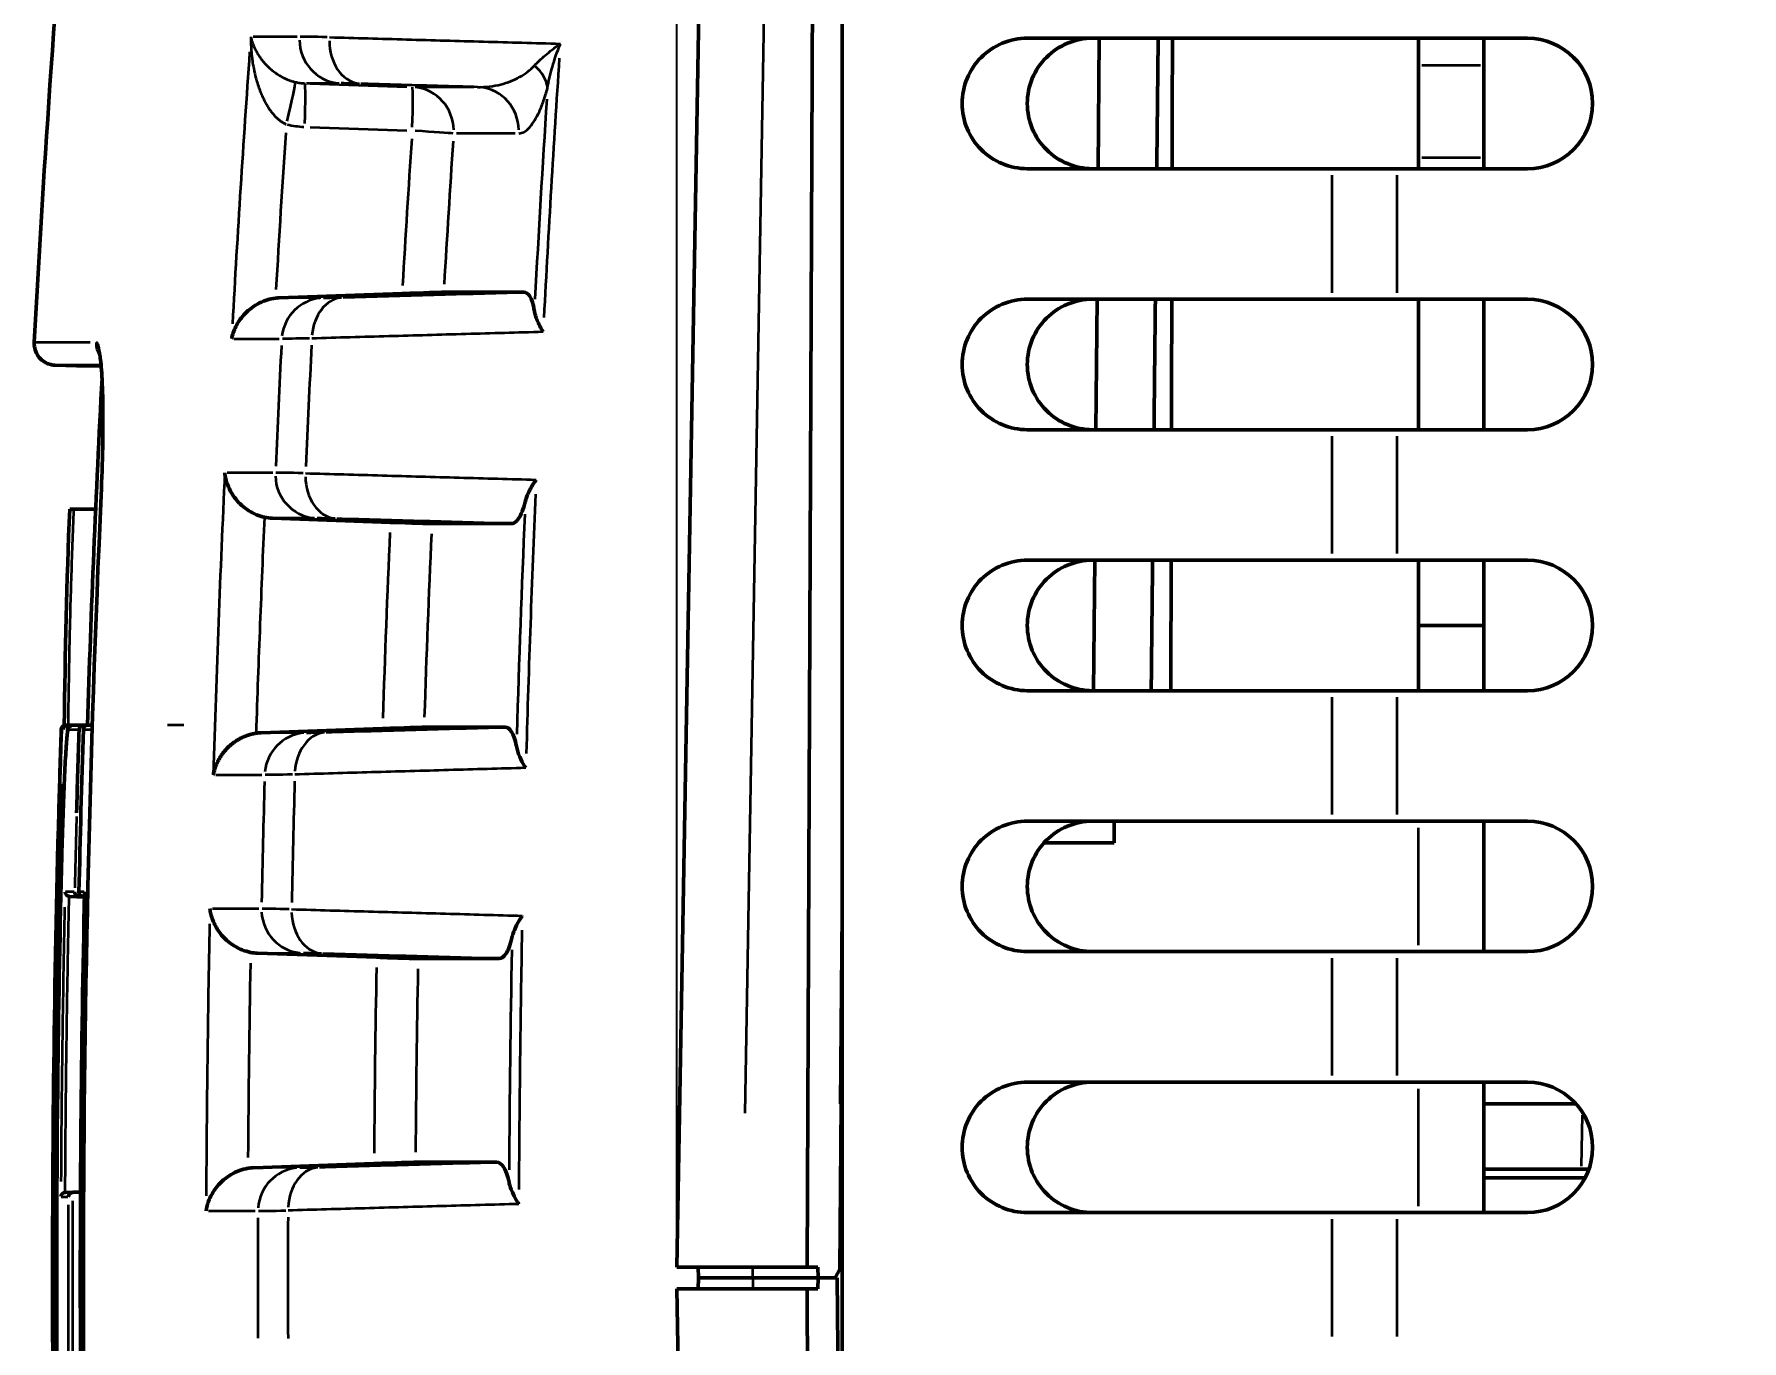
# Model space of a CAD drawing. Header units: millimetres. Extents: x 40 to 2195, y 40 to 1687.
# Drawn here: x 995.76 to 1035.03, y 336.55 to 366.59 of the extents above; entities that cross this region are included whole.
import ezdxf

# ---------------------------------------------------------------- set-up
doc = ezdxf.new("R2010")
doc.units = ezdxf.units.MM
doc.header["$LTSCALE"] = 8
for name, color, linetype, lineweight in [('Dimension (ISO)', 7, 'Continuous', 25), ('Visible (ISO)', 7, 'Continuous', 50), ('Visible Narrow (ISO)', 7, 'Continuous', 35)]:
    doc.layers.add(name, color=color, linetype=linetype, lineweight=lineweight)
doc.styles.add('Note Text (ANSI)', font='tahoma.ttf')
doc.dimstyles.new('Default (ISO)', dxfattribs={"dimscale": 8, "dimtxt": 1, "dimasz": 2.5, "dimexe": 3.175, "dimexo": 0, "dimgap": 0.762, "dimtad": 1, "dimrnd": 1e-08, "dimzin": 0, "dimdsep": 46, "dimtxsty": 'Note Text (ANSI)', "dimcen": 0.09, "dimdle": 10, "dimclrd": 1, "dimclre": 1, "dimclrt": 1, "dimazin": 0, "dimtfac": 3.5052, "dimtmove": 0, "dimatfit": 3, "dimfxl": 1, "dimtolj": 1, "dimtzin": 0, "dimlwd": -1, "dimlwe": -1, "dimarcsym": 0})

# ---------------------------------------------------------------- blocks, each defined once
blk = doc.blocks.new('*D14')
at = {"layer": 'Defpoints', "color": 0, "transparency": 16777216}
for p in [(1224.66, 453.895), (1010.54, 338.249), (1224.66, 338.249)]:
    blk.add_point(p, dxfattribs=at)
at = {"layer": 'Dimension (ISO)', "color": 1, "transparency": 16777216}
for p, q in [((1010.54, 338.249), (1010.54, 479.295)), ((1224.66, 338.249), (1224.66, 479.295)), ((1030.54, 453.895), (1204.66, 453.895))]:
    blk.add_line(p, q, dxfattribs=at)
for points in [[(1030.54, 457.228), (1030.54, 450.561), (1010.54, 453.895)], [(1204.66, 457.228), (1204.66, 450.561), (1224.66, 453.895)]]:
    blk.add_solid(points, dxfattribs=at)
at = {"layer": 'Dimension (ISO)', "color": 1, "transparency": 16777216, "insert": (1065.041, 470.457), "char_height": 8, "attachment_point": 1, "style": 'Note Text (ANSI)'}
blk.add_mtext('\\A1;214.12 mm [8.430 in]', dxfattribs=at)

msp = doc.modelspace()

# ---------------------------------------------------------------- linework, layer by layer
at = {"layer": 'Visible (ISO)'}
for p, q in [((1010.54, 338.249), (1011.776, 408.932)), ((1013.537, 338.249), (1013.815, 401.999)), ((1014.342, 273.999), (1014.342, 401.999)), ((1025.6, 366.499), (1018.6, 366.499)), ((1020.231, 363.499), (1020.257, 366.499)), ((1025.6, 366.499), (1027.1, 366.499)), ((1027.1, 366.499), (1030.1, 366.499)), ((1027.6, 365.878), (1027.6, 366.499)), ((1029.1, 366.499), (1029.1, 365.878)), ((1027.6, 363.756), (1027.6, 365.878)), ((1029.1, 365.878), (1029.1, 363.756)), ((1006.884, 364.593), (1006.884, 364.593)), ((1027.6, 363.499), (1027.6, 363.756)), ((1029.1, 363.499), (1029.1, 363.756)), ((1025.6, 363.499), (1018.6, 363.499)), ((1025.6, 363.499), (1027.1, 363.499)), ((1027.1, 363.499), (1030.1, 363.499)), ((1001.4, 360.531), (1004.223, 360.629)), ((1007.024, 360.659), (1005.179, 360.658)), ((1007.283, 360.574), (1007.283, 360.574)), ((1007.284, 360.588), (1007.284, 360.588)), ((1025.6, 360.499), (1018.6, 360.499)), ((1020.179, 357.499), (1020.205, 360.499)), ((1025.6, 360.499), (1027.1, 360.499)), ((1027.1, 360.499), (1030.1, 360.499)), ((1027.6, 357.499), (1027.6, 360.499)), ((1029.1, 357.499), (1029.1, 360.499)), ((996.247, 358.981), (996.739, 358.964)), ((997.312, 358.964), (997.312, 358.964)), ((1025.6, 357.499), (1018.6, 357.499)), ((1025.6, 357.499), (1027.1, 357.499)), ((1027.1, 357.499), (1030.1, 357.499)), ((1000.294, 356.057), (1000.294, 356.057)), ((996.581, 355.67), (997.179, 355.67)), ((996.677, 355.669), (997.178, 355.665)), ((1001.245, 355.463), (1003.954, 355.369)), ((1007.038, 355.415), (1007.038, 355.415)), ((1006.736, 355.339), (1004.905, 355.34)), ((1025.6, 354.499), (1018.6, 354.499)), ((1020.126, 351.499), (1020.152, 354.499)), ((1025.6, 354.499), (1027.1, 354.499)), ((1027.1, 354.499), (1030.1, 354.499)), ((1027.6, 354.499), (1027.6, 352.999)), ((1029.1, 352.999), (1029.1, 354.499)), ((1027.6, 351.499), (1027.6, 352.999)), ((1029.1, 352.999), (1027.6, 352.999)), ((1029.1, 351.499), (1029.1, 352.999)), ((1025.6, 351.499), (1018.6, 351.499)), ((1025.6, 351.499), (1027.1, 351.499)), ((1027.1, 351.499), (1030.1, 351.499)), ((996.485, 350.704), (996.989, 350.706)), ((996.492, 350.704), (996.996, 350.706)), ((996.53, 350.704), (997.034, 350.706)), ((996.654, 350.704), (997.1, 350.706)), ((996.899, 350.704), (997.1, 350.705)), ((996.99, 350.704), (997.1, 350.704)), ((996.996, 350.706), (997.034, 350.706)), ((1000.981, 350.532), (1003.773, 350.629)), ((1006.597, 350.659), (1004.728, 350.658)), ((1000.065, 350.007), (1000.065, 350.006)), ((1025.6, 348.499), (1018.6, 348.499)), ((1020.6, 348.499), (1020.6, 347.999)), ((1025.6, 348.499), (1027.1, 348.499)), ((1027.1, 348.499), (1030.1, 348.499)), ((1029.1, 345.499), (1029.1, 348.499)), ((1020.6, 347.999), (1018.982, 347.999)), ((996.57, 346.771), (996.921, 346.751)), ((996.793, 346.771), (996.921, 346.764)), ((996.884, 346.771), (996.921, 346.769)), ((1014.342, 346.397), (1014.306, 341.999)), ((999.964, 346.034), (999.964, 346.034)), ((1000.903, 345.464), (1003.639, 345.369)), ((1006.455, 345.339), (1004.593, 345.34)), ((1006.97, 345.427), (1006.97, 345.427)), ((1006.97, 345.412), (1006.97, 345.412)), ((1025.6, 345.499), (1018.6, 345.499)), ((1025.6, 345.499), (1027.1, 345.499)), ((1027.1, 345.499), (1030.1, 345.499)), ((1025.6, 342.499), (1018.6, 342.499)), ((1025.6, 342.499), (1027.1, 342.499)), ((1027.1, 342.499), (1030.1, 342.499)), ((1029.1, 339.499), (1029.1, 342.499)), ((1014.287, 338.199), (1014.321, 341.999)), ((1029.1, 341.999), (1031.218, 341.999)), ((1000.816, 340.533), (1003.578, 340.629)), ((1006.405, 340.658), (1004.531, 340.658)), ((1014.307, 340.499), (1014.342, 340.499)), ((1029.1, 340.499), (1031.514, 340.499)), ((1014.306, 340.297), (1014.342, 340.297)), ((1029.1, 340.297), (1031.426, 340.297)), ((996.478, 339.965), (996.83, 339.976)), ((996.65, 339.965), (996.83, 339.971)), ((999.887, 339.985), (999.887, 339.985)), ((1025.6, 339.499), (1018.6, 339.499)), ((1025.6, 339.499), (1027.1, 339.499)), ((1027.1, 339.499), (1030.1, 339.499)), ((1010.54, 338.249), (1012.042, 338.249)), ((1011.04, 337.999), (1011.036, 338.249)), ((1013.537, 338.249), (1012.04, 338.249)), ((1013.537, 338.249), (1013.786, 338.249)), ((1013.788, 337.999), (1013.786, 338.249)), ((1014.186, 337.999), (1014.287, 338.199)), ((1012.039, 337.749), (1010.54, 337.749)), ((1011.776, 267.065), (1010.54, 337.749)), ((1011.036, 337.749), (1011.04, 337.999)), ((1012.288, 337.999), (1011.04, 337.999)), ((1011.04, 337.999), (1012.288, 337.999)), ((1012.04, 337.749), (1013.537, 337.749)), ((1012.288, 337.999), (1013.788, 337.999)), ((1013.788, 337.999), (1012.288, 337.999)), ((1013.786, 337.749), (1013.537, 337.749)), ((1013.537, 337.749), (1013.815, 273.999)), ((1013.788, 337.999), (1013.786, 337.749)), ((1013.788, 337.999), (1014.186, 337.999)), ((1014.229, 337.999), (1013.788, 337.999)), ((1014.342, 325.083), (1014.229, 337.999))]:
    msp.add_line(p, q, dxfattribs=at)
for centre, radius, start, end in [((1395.186, 337.999), 400, 175.10414, 176.91759), ((1030.1, 364.999), 1.5, 270, 90), ((1030.1, 358.999), 1.5, 270, 90), ((1395.186, 337.999), 398.4, 177.0224, 178.17226), ((1395.186, 337.999), 398.4, 177.0162260699111, 177.0162291442886), ((1030.1, 352.999), 1.5, 270, 90), ((1395.186, 337.999), 399, 178.45909, 181.81086), ((1030.1, 346.999), 1.5, 270, 90), ((1030.1, 340.999), 1.5, 270, 90)]:
    msp.add_arc(centre, radius, start, end, dxfattribs=at)
for centre, major_axis, ratio, start_param, end_param in [((1195.529, -5431.359), (67.906, -11372.355), 0.014205, 4.177328, 4.177635), ((1001.436, 359.531), (-1.016, 0.012), 0.984857, 4.759924, 4.846292), ((1004.187, 360.623), (-1.004, -0.035), 0.005062, 3.287439, 4.67698), ((1195.529, -5431.359), (67.906, -11372.355), 0.014205, 4.177941, 4.178248), ((996.681, 355.669), (-0.1, 0.001), 0.00005, 6.28317, 7.814069), ((1001.281, 356.494), (-0.042, -1.031), 0.999389, 6.106251, 6.289489), ((1003.919, 355.375), (0.999, -0.035), 0.005081, 4.747325, 6.136785), ((1195.529, -5431.359), (67.906, -11372.355), 0.014205, 4.178554, 4.178861), ((996.486, 350.604), (-0.1, 0.0031), 0.999879, 4.747307, 6.283278), ((996.493, 350.604), (-0.1, 0.0026), 0.999748, 4.747142, 6.283257), ((996.529, 350.604), (-0.0728, -0.0697), 0.984375, 3.944094, 5.480497), ((996.895, 350.604), (-0.0735, -0.071), 0.958524, 3.926329, 5.473546), ((996.995, 350.604), (-0.0712, 0.0733), 0.954083, 5.539042, 7.075482), ((1394.878, 338.914), (-346.147, -198.411), 0.997051, 5.732052, 5.762578), ((1395.069, 339.145), (371.149, 146.715), 0.996028, 2.73496, 2.739686), ((1395.238, 337.999), (0, 399), 0.999102, 1.539192, 1.543989), ((1001.017, 349.501), (0.017, 1.032), 0.999392, 0.051598, 0.16339), ((1003.738, 350.623), (-1.002, -0.035), 0.005067, 3.28759, 4.677137), ((1395.198, 337.999), (0, -399), 0.99979, 4.688071, 4.700405), ((996.573, 346.871), (-0.0711, 0.0723), 0.971749, 0.786189, 2.322228), ((996.794, 346.871), (-0.0715, 0.0728), 0.95856, 0.802424, 2.32986), ((996.894, 346.871), (-0.0733, -0.0715), 0.953772, 5.464574, 7.00061), ((997.024, 346.871), (-0.0735, -0.0717), 0.948389, 5.461619, 5.514546), ((1000.939, 346.495), (-0.02, -1.032), 0.999391, 6.108423, 6.267482), ((1395.198, 337.999), (0, -399), 0.99979, 4.700405, 4.736707), ((1000.851, 339.502), (0.006, 1.032), 0.999391, 0.040936, 0.175302), ((1003.543, 340.622), (-1, -0.035), 0.005072, 3.287729, 4.677276), ((996.478, 339.865), (-0.0721, -0.0714), 0.971793, 3.947481, 5.473444), ((996.649, 339.865), (-0.0724, -0.0718), 0.96117, 3.941307, 5.477741), ((996.288, 338.457), (-0.1, 0), 0.999892, 6.059019, 6.283275)]:
    msp.add_ellipse(centre, major_axis=major_axis, ratio=ratio, start_param=start_param, end_param=end_param, dxfattribs=at)
for points, degree in [([(1018.6, 366.499), (1018.207, 366.498), (1017.425, 366.175), (1016.938, 364.999), (1017.425, 363.823), (1018.207, 363.5), (1018.6, 363.499)], 3), ([(1020.1, 366.499), (1019.707, 366.498), (1018.925, 366.175), (1018.438, 364.999), (1018.925, 363.823), (1019.707, 363.5), (1020.1, 363.499)], 3), ([(1021.611, 366.499), (1021.594, 364.999), (1021.578, 363.499)], 2), ([(1018.6, 360.499), (1018.207, 360.498), (1017.425, 360.175), (1016.938, 358.999), (1017.425, 357.823), (1018.207, 357.5), (1018.6, 357.499)], 3), ([(1020.1, 360.499), (1019.707, 360.498), (1018.925, 360.175), (1018.438, 358.999), (1018.925, 357.823), (1019.707, 357.5), (1020.1, 357.499)], 3), ([(1021.546, 360.499), (1021.53, 358.999), (1021.514, 357.499)], 2), ([(997.304, 320.002), (996.762, 331.988), (996.762, 344.01), (997.304, 355.996)], 3), ([(996.457, 350.7), (996.473, 352.357), (996.514, 354.014), (996.581, 355.67)], 3), ([(1018.6, 354.499), (1018.207, 354.498), (1017.425, 354.175), (1016.938, 352.999), (1017.425, 351.823), (1018.207, 351.5), (1018.6, 351.499)], 3), ([(1020.1, 354.499), (1019.707, 354.498), (1018.925, 354.175), (1018.438, 352.999), (1018.925, 351.823), (1019.707, 351.5), (1020.1, 351.499)], 3), ([(1021.482, 354.499), (1021.466, 352.999), (1021.45, 351.499)], 2), ([(996.794, 346.869), (996.822, 348.117), (996.855, 349.364), (996.895, 350.612)], 3), ([(1018.6, 348.499), (1018.207, 348.498), (1017.425, 348.175), (1016.938, 346.999), (1017.425, 345.823), (1018.207, 345.5), (1018.6, 345.499)], 3), ([(1020.1, 348.499), (1019.707, 348.498), (1018.925, 348.175), (1018.438, 346.999), (1018.925, 345.823), (1019.707, 345.5), (1020.1, 345.499)], 3), ([(997.025, 325.385), (996.798, 332.543), (996.764, 339.709), (996.924, 346.868)], 3), ([(1018.6, 342.499), (1018.207, 342.498), (1017.425, 342.175), (1016.938, 340.999), (1017.425, 339.823), (1018.207, 339.5), (1018.6, 339.499)], 3), ([(1020.1, 342.499), (1019.707, 342.498), (1018.925, 342.175), (1018.438, 340.999), (1018.925, 339.823), (1019.707, 339.5), (1020.1, 339.499)], 3)]:
    msp.add_open_spline(points, degree=degree, dxfattribs=at)
for points, knots in [([(1001.312, 360.524), (1001.25, 360.517), (1001.188, 360.504), (1001.064, 360.466), (1001.002, 360.441), (1000.821, 360.351), (1000.709, 360.268), (1000.533, 360.085), (1000.468, 359.995), (1000.369, 359.812), (1000.333, 359.717), (1000.308, 359.61), (1000.306, 359.598), (1000.303, 359.586)], [-0.1774144, -0.1774144, -0.1774144, -0.1774144, -0.1556764, -0.1556764, -0.1318375, -0.1318375, -0.0816586, -0.0816586, -0.0404852, -0.0404852, 0, 0, 0.0052171, 0.0052171, 0.0052171, 0.0052171]), ([(1007.026, 360.659), (1007.072, 360.659), (1007.118, 360.631), (1007.18, 360.534), (1007.201, 360.489), (1007.237, 360.381), (1007.253, 360.318), (1007.265, 360.24)], [-0.1581114, -0.1581114, -0.1581114, -0.1581114, -0.0788665, -0.0788665, -0.0370518, -0.0370518, -0.0000029, -0.0000029, -0.0000029, -0.0000029]), ([(1007.467, 359.746), (1007.446, 359.78), (1007.427, 359.814), (1007.391, 359.881), (1007.374, 359.915), (1007.349, 359.969), (1007.34, 359.99), (1007.317, 360.049), (1007.304, 360.086), (1007.282, 360.16), (1007.273, 360.197), (1007.266, 360.235), (1007.266, 360.238), (1007.265, 360.24)], [0.0000726, 0.0000726, 0.0000726, 0.0000726, 0.1818223, 0.1818223, 0.3746517, 0.3746517, 0.5, 0.5, 0.7286754, 0.7286754, 0.9825956, 0.9825956, 1, 1, 1, 1]), ([(996.247, 358.981), (996.245, 358.981), (996.243, 358.981), (996.237, 358.982), (996.234, 358.982), (996.227, 358.982), (996.223, 358.983), (996.212, 358.984), (996.205, 358.984), (996.181, 358.988), (996.164, 358.991), (996.108, 359.004), (996.07, 359.018), (995.987, 359.061), (995.944, 359.094), (995.87, 359.169), (995.838, 359.214), (995.792, 359.309), (995.776, 359.361), (995.765, 359.445), (995.764, 359.476), (995.765, 359.508)], [0, 0, 0, 0, 0.00107948, 0.00107948, 0.00211391, 0.00211391, 0.00333286, 0.00333286, 0.00552746, 0.00552746, 0.01066084, 0.01066084, 0.02274487, 0.02274487, 0.03860349, 0.03860349, 0.05453463, 0.05453463, 0.0704664, 0.0704664, 0.07984754, 0.07984754, 0.07984754, 0.07984754]), ([(997.305, 358.964), (997.114, 358.964), (996.971, 358.964), (996.876, 358.964), (996.785, 358.964), (996.739, 358.964), (996.739, 358.964)], [0.133709, 0.133709, 0.133709, 0.133709, 0.25, 0.25, 0.25, 0.3628018, 0.3628018, 0.3628018, 0.3628018]), ([(997.304, 355.996), (997.321, 356.367), (997.333, 356.743), (997.346, 357.438), (997.348, 357.767), (997.34, 358.343), (997.331, 358.598), (997.306, 358.992), (997.287, 359.145), (997.269, 359.236), (997.265, 359.25), (997.265, 359.25)], [0, 0, 0, 0, 0.111461, 0.111461, 0.2202478, 0.2202478, 0.3281232, 0.3281232, 0.4325335, 0.4325335, 0.4652015, 0.4652015, 0.4652015, 0.4652015]), ([(1000.147, 356.509), (1000.148, 356.497), (1000.15, 356.485), (1000.163, 356.379), (1000.189, 356.282), (1000.27, 356.091), (1000.326, 355.996), (1000.483, 355.799), (1000.586, 355.707), (1000.756, 355.6), (1000.815, 355.569), (1000.935, 355.52), (1000.995, 355.501), (1001.058, 355.487)], [-0.1590664, -0.1590664, -0.1590664, -0.1590664, -0.1547941, -0.1547941, -0.1194936, -0.1194936, -0.083304, -0.083304, -0.0398971, -0.0398971, -0.0190928, -0.0190928, -0.000001, -0.000001, -0.000001, -0.000001]), ([(1007.055, 355.841), (1007.063, 355.872), (1007.073, 355.905), (1007.096, 355.971), (1007.109, 356.004), (1007.131, 356.052), (1007.137, 356.066), (1007.159, 356.11), (1007.174, 356.14), (1007.208, 356.2), (1007.227, 356.231), (1007.264, 356.29), (1007.284, 356.319), (1007.305, 356.349)], [0, 0, 0, 0, 0.213745, 0.213745, 0.415896, 0.415896, 0.5, 0.5, 0.673687, 0.673687, 0.841922, 0.841922, 1, 1, 1, 1]), ([(1007.055, 355.841), (1007.034, 355.752), (1007.01, 355.678), (1006.959, 355.551), (1006.931, 355.498), (1006.848, 355.377), (1006.792, 355.339), (1006.739, 355.339)], [-0.1799383, -0.1799383, -0.1799383, -0.1799383, -0.1388552, -0.1388552, -0.0923222, -0.0923222, -0.000001, -0.000001, -0.000001, -0.000001]), ([(996.4, 347.701), (996.408, 348.015), (996.417, 348.333), (996.437, 348.923), (996.448, 349.203), (996.47, 349.698), (996.482, 349.918), (996.504, 350.272), (996.516, 350.41), (996.531, 350.541), (996.535, 350.572), (996.544, 350.61), (996.546, 350.621), (996.556, 350.644), (996.56, 350.654), (996.578, 350.675), (996.587, 350.683), (996.61, 350.697), (996.624, 350.702), (996.642, 350.704), (996.646, 350.704), (996.65, 350.704)], [0, 0, 0, 0, 0.0942205, 0.0942205, 0.1869889, 0.1869889, 0.2799735, 0.2799735, 0.3732258, 0.3732258, 0.4153294, 0.4153294, 0.4363239, 0.4363239, 0.4471541, 0.4471541, 0.4532975, 0.4532975, 0.4588782, 0.4588782, 0.4602822, 0.4602822, 0.4602822, 0.4602822]), ([(1000.866, 350.521), (1000.835, 350.517), (1000.804, 350.511), (1000.773, 350.503), (1000.743, 350.496), (1000.713, 350.488), (1000.682, 350.478), (1000.655, 350.469), (1000.628, 350.458), (1000.601, 350.447), (1000.576, 350.437), (1000.551, 350.425), (1000.526, 350.412), (1000.501, 350.4), (1000.476, 350.386), (1000.452, 350.372), (1000.428, 350.358), (1000.404, 350.342), (1000.381, 350.326), (1000.369, 350.318), (1000.358, 350.31), (1000.347, 350.302), (1000.324, 350.285), (1000.302, 350.267), (1000.281, 350.249), (1000.26, 350.23), (1000.239, 350.211), (1000.219, 350.192), (1000.199, 350.172), (1000.18, 350.152), (1000.161, 350.131), (1000.152, 350.12), (1000.143, 350.11), (1000.135, 350.1), (1000.117, 350.079), (1000.1, 350.057), (1000.084, 350.035), (1000.068, 350.012), (1000.053, 349.989), (1000.038, 349.966), (1000.023, 349.942), (1000.01, 349.918), (999.997, 349.893), (999.988, 349.876), (999.979, 349.859), (999.971, 349.842), (999.958, 349.813), (999.946, 349.784), (999.935, 349.755), (999.924, 349.726), (999.915, 349.696), (999.907, 349.667), (999.899, 349.637), (999.892, 349.607), (999.886, 349.577), (999.885, 349.572), (999.884, 349.567), (999.883, 349.561)], [0, 0, 0, 0, 0.0700018, 0.0700018, 0.0700018, 0.1384739, 0.1384739, 0.1384739, 0.2, 0.2, 0.2, 0.257332, 0.257332, 0.257332, 0.3143552, 0.3143552, 0.3143552, 0.3713226, 0.3713226, 0.3713226, 0.4, 0.4, 0.4, 0.457874, 0.457874, 0.457874, 0.5157266, 0.5157266, 0.5157266, 0.5727678, 0.5727678, 0.5727678, 0.6, 0.6, 0.6, 0.6541105, 0.6541105, 0.6541105, 0.7080764, 0.7080764, 0.7080764, 0.762269, 0.762269, 0.762269, 0.8, 0.8, 0.8, 0.8628653, 0.8628653, 0.8628653, 0.9261873, 0.9261873, 0.9261873, 0.9893498, 0.9893498, 0.9893498, 0.9999852, 0.9999852, 0.9999852, 0.9999852]), ([(1006.597, 350.659), (1006.645, 350.659), (1006.692, 350.628), (1006.759, 350.527), (1006.782, 350.48), (1006.822, 350.367), (1006.84, 350.301), (1006.854, 350.22)], [-0.1629658, -0.1629658, -0.1629658, -0.1629658, -0.0812786, -0.0812786, -0.0381639, -0.0381639, -0.000001, -0.000001, -0.000001, -0.000001]), ([(1007.068, 349.722), (1007.059, 349.736), (1007.05, 349.75), (1006.998, 349.837), (1006.96, 349.91), (1006.894, 350.063), (1006.868, 350.144), (1006.854, 350.22)], [-0.07307476, -0.07307476, -0.07307476, -0.07307476, -0.06711794, -0.06711794, -0.03591268, -0.03591268, -0.000001, -0.000001, -0.000001, -0.000001]), ([(999.805, 346.485), (999.806, 346.48), (999.807, 346.469), (999.809, 346.458), (999.821, 346.378), (999.843, 346.286), (999.925, 346.095), (999.976, 346.006), (1000.13, 345.808), (1000.239, 345.71), (1000.419, 345.598), (1000.482, 345.565), (1000.611, 345.515), (1000.675, 345.496), (1000.741, 345.483)], [-0.1651529, -0.1651529, -0.1651529, -0.1651529, -0.1626417, -0.1601271, -0.1601271, -0.1224319, -0.1224319, -0.0885851, -0.0885851, -0.0423147, -0.0423147, -0.0201841, -0.0201841, -0.000001, -0.000001, -0.000001, -0.000001]), ([(1006.75, 345.819), (1006.77, 345.911), (1006.807, 346.008), (1006.897, 346.186), (1006.939, 346.252), (1006.971, 346.3), (1006.977, 346.311), (1006.984, 346.321), (1006.987, 346.325)], [-0.04231735, -0.04231735, -0.04231735, -0.04231735, -0.01901701, -0.01901701, 0, 0, 0.00163863, 0.00327689, 0.00327689, 0.00327689, 0.00327689]), ([(1006.75, 345.819), (1006.73, 345.734), (1006.709, 345.663), (1006.662, 345.541), (1006.636, 345.491), (1006.559, 345.375), (1006.505, 345.339), (1006.454, 345.339)], [-0.1747554, -0.1747554, -0.1747554, -0.1747554, -0.1348801, -0.1348801, -0.0897732, -0.0897732, -0.000001, -0.000001, -0.000001, -0.000001]), ([(1003.639, 345.369), (1003.751, 345.365), (1003.862, 345.361), (1004.078, 345.354), (1004.181, 345.351), (1004.359, 345.346), (1004.433, 345.344), (1004.541, 345.341), (1004.576, 345.34), (1004.593, 345.34)], [-0.1393108, -0.1393108, -0.1393108, -0.1393108, -0.105572, -0.105572, -0.0696564, -0.0696564, -0.0337394, -0.0337394, -0.000001, -0.000001, -0.000001, -0.000001]), ([(1000.678, 340.519), (1000.612, 340.507), (1000.547, 340.49), (1000.418, 340.442), (1000.354, 340.412), (1000.171, 340.304), (1000.059, 340.208), (999.9, 340.012), (999.846, 339.925), (999.76, 339.735), (999.736, 339.644), (999.722, 339.564), (999.72, 339.553), (999.718, 339.542), (999.718, 339.537)], [-0.1347695, -0.1347695, -0.1347695, -0.1347695, -0.1178601, -0.1178601, -0.0992864, -0.0992864, -0.0603095, -0.0603095, -0.0318075, -0.0318075, 0, 0, 0.0021125, 0.0042222, 0.0042222, 0.0042222, 0.0042222]), ([(1006.407, 340.658), (1006.457, 340.658), (1006.508, 340.625), (1006.58, 340.514), (1006.604, 340.466), (1006.647, 340.349), (1006.666, 340.281), (1006.683, 340.199)], [-0.1678692, -0.1678692, -0.1678692, -0.1678692, -0.0815372, -0.0815372, -0.0382831, -0.0382831, 0, 0, 0, 0]), ([(1006.908, 339.697), (1006.905, 339.702), (1006.898, 339.713), (1006.891, 339.723), (1006.845, 339.796), (1006.807, 339.864), (1006.732, 340.024), (1006.7, 340.114), (1006.683, 340.199)], [-0.07352733, -0.07352733, -0.07352733, -0.07352733, -0.07147151, -0.06941546, -0.06941546, -0.03965386, -0.03965386, -0.00000223, -0.00000223, -0.00000223, -0.00000223])]:
    msp.add_open_spline(points, degree=3, knots=knots, dxfattribs=at)
at = {"layer": 'Visible Narrow (ISO)'}
for p, q in [((1013.214, 405.415), (1012.102, 341.784)), ((1001.808, 366.533), (1000.797, 366.533)), ((1027.675, 365.878), (1029.025, 365.878)), ((1002.775, 365.462), (1002.026, 365.462)), ((1002.109, 365.458), (1004.334, 365.381)), ((1005.877, 365.376), (1004.528, 365.376)), ((1002.109, 364.456), (1004.334, 364.379)), ((1006.825, 364.31), (1005.479, 364.31)), ((1027.675, 363.756), (1029.025, 363.756)), ((1025.6, 363.349), (1025.6, 360.649)), ((1027.1, 363.349), (1027.1, 360.649)), ((1002.355, 360.531), (1001.448, 360.531)), ((995.769, 359.508), (997.05, 359.508)), ((1000.358, 359.586), (1001.395, 359.586)), ((997.311, 358.981), (997.31, 358.981)), ((1001.434, 359.146), (1001.434, 359.146)), ((1025.6, 357.349), (1025.6, 354.649)), ((1027.1, 357.349), (1027.1, 354.649)), ((1001.249, 356.509), (1000.202, 356.509)), ((997.306, 355.996), (997.304, 355.996)), ((1002.209, 355.463), (1001.293, 355.463)), ((1025.6, 351.349), (1025.6, 348.649)), ((1027.1, 351.349), (1027.1, 348.649)), ((997.094, 350.704), (996.995, 350.704)), ((999.203, 350.704), (998.83, 350.704)), ((996.394, 350.607), (996.426, 350.607)), ((996.56, 350.607), (996.78, 350.607)), ((996.904, 350.607), (997.086, 350.607)), ((999.939, 349.561), (1001.002, 349.561)), ((1027.6, 345.649), (1027.6, 348.349)), ((996.681, 346.873), (996.482, 346.873)), ((996.78, 346.771), (996.579, 346.771)), ((996.917, 346.873), (996.8, 346.873)), ((996.934, 346.771), (996.9, 346.771)), ((1000.929, 346.485), (999.862, 346.485)), ((1025.6, 345.349), (1025.6, 342.649)), ((1027.1, 345.349), (1027.1, 342.649)), ((1027.6, 339.649), (1027.6, 342.349)), ((1031.346, 340.564), (1031.364, 341.74)), ((996.386, 339.866), (996.539, 339.866)), ((996.64, 339.965), (996.486, 339.965)), ((999.774, 339.537), (1000.847, 339.537)), ((1025.6, 339.349), (1025.6, 336.649)), ((1027.1, 339.349), (1027.1, 336.649)), ((996.188, 338.457), (996.19, 338.457)), ((1012.288, 338.011), (1012.286, 338.236)), ((1012.288, 337.986), (1012.286, 337.761))]:
    msp.add_line(p, q, dxfattribs=at)
for centre, radius, start, end in [((1395.402, 337.999), 398.503, 177.67041, 182.32959), ((1395.266, 337.999), 398.441, 178.87822, 181.65891)]:
    msp.add_arc(centre, radius, start, end, dxfattribs=at)
for centre, major_axis, ratio, start_param, end_param in [((1002.852, 366.462), (0, -1), 0.987583, 4.721417, 6.167595), ((1004.991, 366.383), (-3.162, 0.145), 0.01378, 5.618239, 6.101828), ((1003.312, 366.451), (-0.028, -1), 0.757411, 4.743117, 6.193895), ((1395.721, 338.001), (-28.532, -394.977), 1, 4.713268, 4.729089), ((1356.387, 338.011), (-0.034, 383.353), 0.911646, 1.497531, 1.513122), ((1006.585, 365.422), (0.967, -0.255), 0.725562, 0.29286, 0.957592), ((1001.526, 364.522), (0.241, 0.971), 0.034437, 4.794991, 6.171274), ((1001.951, 364.463), (0.035, 0.999), 0.03496, 4.789605, 6.199734), ((1004.876, 365.389), (-2.084, 0.073), 0.005445, 5.614081, 6.100873), ((1004.422, 364.377), (0.035, 0.999), 0.034959, 4.789612, 6.199728), ((1004.422, 364.377), (0, 1), 0.989269, 4.726091, 6.168064), ((1005.921, 364.377), (0, 1), 0.985957, 4.72642, 6.167993), ((1355.999, 338.007), (0.084, 383.361), 0.91121, 1.50027, 1.512299), ((1002.057, 366.52), (-0.029, -2.06), 0.999382, 6.064309, 6.252172), ((1395.611, 338.01), (-26.51, -394.05), 1, 4.712896, 4.722019), ((1395.748, 337.999), (22.631, 391.525), 1, 1.561705, 1.570318), ((1004.422, 364.377), (0.998, -0.067), 0.000022, 0.215783, 1.466337), ((1395.78, 337.999), (22.66, 390.6), 1, 1.561911, 1.570329), ((1002.442, 359.532), (0, 1), 0.98754, 0.109426, 1.442633), ((1002.904, 359.542), (-0.028, 1), 0.755887, 0.082912, 1.420953), ((1004.48, 360.605), (2.098, 0.073), 0.005432, 3.323413, 3.809514), ((997.686, 359.481), (0, 0.5), 0.996881, 1.549901, 2.143306), ((1349.966, 337.996), (-0.021, 384.845), 0.907011, 1.515017, 1.522223), ((1004.601, 359.604), (3.182, 0.02), 0.004046, 2.477366, 2.960182), ((1304.423, 337.995), (8.658, 399.986), 0.757063, 1.533544, 1.540523), ((997.686, 359.481), (0, 0.5), 0.996879, 2.225121, 2.225157), ((1002.297, 356.463), (0, -1), 0.987525, 4.745261, 6.168844), ((1004.435, 356.385), (-3.163, 0.12), 0.01024, 5.617583, 6.10152), ((1002.758, 356.452), (-0.028, -1), 0.757106, 4.766949, 6.195137), ((1356.35, 338.001), (0, 383.434), 0.911355, 1.523791, 1.539359), ((1004.322, 355.39), (-2.085, 0.073), 0.005458, 5.61358, 6.100518), ((1356.248, 338.002), (-0.02, 383.351), 0.911883, 1.524933, 1.53814), ((1395.744, 337.999), (12.63, 391.972), 1, 1.559305, 1.570192), ((1395.776, 337.999), (12.659, 391.048), 1, 1.559419, 1.570198), ((1025.095, 343.286), (-1.515, -106.843), 0.269287, 4.646725, 4.646727), ((996.65, 350.604), (0.0032, 0.0999), 0.99964, 0.112019, 1.494019), ((1394.923, 338.008), (8.769, 398.142), 0.999971, 1.560941, 1.561118), ((1394.117, 338.035), (-12.711, -398.557), 0.996643, 4.713098, 4.721528), ((1004.227, 350.532), (-5.974, 0), 0.000024, 5.101242, 5.277128), ((1002.051, 349.533), (0, 1), 0.987499, 0.110661, 1.466484), ((1002.513, 349.543), (-0.028, 1), 0.756193, 0.084205, 1.444793), ((1004.113, 350.607), (2.122, 0.074), 0.005423, 3.322862, 3.80586), ((1004.23, 349.606), (3.203, 0.046), 0.000488, 2.479445, 2.96062), ((1395.88, 337.51), (-399.669, 0.002), 0.993068, 6.253361, 6.310552), ((1349.806, 337.999), (0.001, 384.772), 0.906769, 1.541144, 1.548343), ((1304.308, 337.998), (4.329, 399.997), 0.756772, 1.550436, 1.557408), ((1395.238, 337.999), (0, 399), 0.999102, 1.544217, 1.548325), ((1395.069, 339.145), (-371.149, -146.715), 0.996028, 5.88257, 5.905815), ((1394.923, 338.008), (8.764, 398.142), 0.999971, 1.570598, 1.570786), ((1395.21, 337.999), (0, 399), 0.999589, 1.549431, 1.565237), ((1001.979, 346.463), (0, -1), 0.987492, 4.769082, 6.170078), ((1004.147, 346.386), (-3.193, 0.096), 0.006638, 5.620304, 6.102075), ((1002.44, 346.453), (-0.028, -1), 0.756802, 4.790765, 6.196401), ((1395.773, 337.999), (-8.486, -395.968), 1, 4.713266, 4.729055), ((1356.437, 337.998), (0.002, 383.572), 0.911257, 1.549955, 1.565506), ((1395.175, 338.007), (-7.476, -394.434), 1, 4.713018, 4.724344), ((1003.97, 345.464), (-5.734, 0), 0.000026, 1.016909, 1.199688), ((1004.033, 345.389), (-2.114, 0.074), 0.005436, 5.618007, 6.101478), ((1356.939, 337.994), (-0.03, 383.782), 0.912659, 1.551067, 1.564248), ((1395.742, 337.999), (2.63, 392.164), 1, 1.559312, 1.570192), ((1395.774, 337.999), (2.659, 391.242), 1, 1.559426, 1.570198), ((1003.884, 340.533), (-5.735, 0), 0.000026, 5.082914, 5.266733), ((1001.897, 339.533), (0, 1), 0.987483, 0.11191, 1.490308), ((1002.359, 339.544), (-0.028, 1), 0.756498, 0.085469, 1.468599), ((1003.955, 340.608), (2.118, 0.074), 0.005432, 3.323152, 3.806344), ((1395.231, 337.999), (0, 399), 0.999215, 1.566585, 1.575007), ((1395.175, 337.999), (-1.967, 398.531), 0.999988, 1.561422, 1.570303), ((1395.9, 337.999), (0, 400), 0.987483, 1.567335, 1.574258), ((1004.07, 339.609), (3.198, 0.071), 0.003075, 3.322795, 3.803949), ((1304.269, 337.999), (0, 400), 0.756675, 1.567311, 1.574282)]:
    msp.add_ellipse(centre, major_axis=major_axis, ratio=ratio, start_param=start_param, end_param=end_param, dxfattribs=at)
for points, knots in [([(1000.744, 366.533), (1000.744, 366.451), (1000.746, 366.371), (1000.752, 366.278), (1000.753, 366.262), (1000.755, 366.239), (1000.755, 366.231), (1000.76, 366.162), (1000.767, 366.101), (1000.777, 366.022), (1000.779, 366.002), (1000.784, 365.969), (1000.786, 365.956), (1000.798, 365.878), (1000.809, 365.816), (1000.823, 365.751), (1000.824, 365.746), (1000.828, 365.724), (1000.832, 365.706), (1000.85, 365.631), (1000.864, 365.576), (1000.885, 365.501), (1000.892, 365.48), (1000.912, 365.413), (1000.927, 365.369), (1000.952, 365.301), (1000.961, 365.278), (1000.985, 365.218), (1001, 365.183), (1001.028, 365.123), (1001.04, 365.098), (1001.066, 365.045), (1001.081, 365.018), (1001.111, 364.966), (1001.126, 364.94), (1001.155, 364.895), (1001.168, 364.875), (1001.2, 364.829), (1001.219, 364.804), (1001.25, 364.766), (1001.262, 364.753), (1001.292, 364.718), (1001.311, 364.698), (1001.334, 364.677), (1001.337, 364.673), (1001.35, 364.661), (1001.359, 364.652), (1001.389, 364.627), (1001.409, 364.611), (1001.434, 364.592), (1001.44, 364.589), (1001.452, 364.58), (1001.459, 364.575), (1001.486, 364.558), (1001.507, 364.546), (1001.534, 364.532), (1001.541, 364.529), (1001.552, 364.524), (1001.557, 364.522), (1001.561, 364.52)], [0.0000147, 0.0000147, 0.0000147, 0.0000147, 0.0686565, 0.0686565, 0.0833333, 0.0833333, 0.0898491, 0.0898491, 0.1471178, 0.1471178, 0.1666667, 0.1666667, 0.1797098, 0.1797098, 0.2450056, 0.2450056, 0.25, 0.25, 0.2695581, 0.2695581, 0.3333333, 0.3333333, 0.35942, 0.35942, 0.4166667, 0.4166667, 0.4492474, 0.4492474, 0.5, 0.5, 0.5391141, 0.5391141, 0.5833333, 0.5833333, 0.6289652, 0.6289652, 0.6666667, 0.6666667, 0.7187702, 0.7187702, 0.75, 0.75, 0.7998007, 0.7998007, 0.8086959, 0.8086959, 0.8333333, 0.8333333, 0.8852445, 0.8852445, 0.8984975, 0.8984975, 0.9166667, 0.9166667, 0.9700318, 0.9700318, 0.9884571, 0.9884571, 1, 1, 1, 1]), ([(1000.744, 366.533), (1000.75, 366.505), (1000.757, 366.477), (1000.77, 366.429), (1000.777, 366.408), (1000.794, 366.361), (1000.804, 366.335), (1000.823, 366.291), (1000.831, 366.272), (1000.854, 366.225), (1000.869, 366.197), (1000.892, 366.157), (1000.9, 366.144), (1000.926, 366.103), (1000.944, 366.075), (1000.971, 366.038), (1000.978, 366.029), (1001.006, 365.992), (1001.028, 365.965), (1001.057, 365.932), (1001.063, 365.925), (1001.096, 365.889), (1001.124, 365.861), (1001.155, 365.832), (1001.157, 365.829), (1001.191, 365.798), (1001.223, 365.771), (1001.289, 365.72), (1001.322, 365.696), (1001.39, 365.651), (1001.424, 365.631), (1001.485, 365.598), (1001.511, 365.585), (1001.546, 365.569), (1001.555, 365.565), (1001.591, 365.549), (1001.619, 365.538), (1001.653, 365.526), (1001.661, 365.523), (1001.693, 365.513), (1001.717, 365.505), (1001.75, 365.496), (1001.759, 365.494), (1001.768, 365.492)], [0.0000245, 0.0000245, 0.0000245, 0.0000245, 0.0466229, 0.0466229, 0.0833333, 0.0833333, 0.1314886, 0.1314886, 0.1666667, 0.1666667, 0.222838, 0.222838, 0.25, 0.25, 0.3114966, 0.3114966, 0.3333333, 0.3333333, 0.3986923, 0.3986923, 0.4166667, 0.4166667, 0.4926007, 0.4926007, 0.5, 0.5, 0.5833333, 0.5833333, 0.6666667, 0.6666667, 0.75, 0.75, 0.8116433, 0.8116433, 0.8333333, 0.8333333, 0.8984893, 0.8984893, 0.9166667, 0.9166667, 0.976949, 0.976949, 0.9999998, 0.9999998, 0.9999998, 0.9999998]), ([(1002.558, 366.522), (1003.148, 366.506), (1003.739, 366.489), (1004.919, 366.455), (1005.508, 366.439), (1006.686, 366.406), (1007.275, 366.389), (1007.863, 366.373)], [0, 0, 0, 0, 0.333333, 0.333333, 0.666667, 0.666667, 1, 1, 1, 1]), ([(1005.956, 365.376), (1006.053, 365.374), (1006.241, 365.384), (1006.496, 365.433), (1006.727, 365.508), (1006.933, 365.605), (1007.116, 365.726), (1007.22, 365.82), (1007.267, 365.871)], [0.0000004, 0.0000004, 0.0000004, 0.0000004, 0.1666667, 0.3333333, 0.5, 0.6666667, 0.8333333, 0.9999875, 0.9999875, 0.9999875, 0.9999875]), ([(1005.956, 365.376), (1005.511, 365.389), (1005.065, 365.401), (1004.172, 365.426), (1003.725, 365.439), (1003.278, 365.452)], [0, 0, 0, 0, 0.5, 0.5, 1, 1, 1, 1]), ([(1006.905, 364.31), (1006.95, 364.31), (1007.037, 364.339), (1007.161, 364.446), (1007.276, 364.605), (1007.383, 364.809), (1007.481, 365.056), (1007.54, 365.249), (1007.567, 365.353)], [0, 0, 0, 0, 0.1666667, 0.3333333, 0.5, 0.6666667, 0.8333333, 0.9999459, 0.9999459, 0.9999459, 0.9999459]), ([(1002.869, 360.542), (1003.565, 360.561), (1004.259, 360.581), (1004.952, 360.601), (1005.645, 360.62), (1006.336, 360.64), (1007.026, 360.659)], [0, 0, 0, 0, 0.5, 0.5, 0.5, 1, 1, 1, 1]), ([(1007.467, 359.746), (1006.874, 359.73), (1006.282, 359.713), (1005.099, 359.68), (1004.508, 359.663), (1003.327, 359.63), (1002.737, 359.613), (1002.148, 359.596)], [0, 0, 0, 0, 0.333333, 0.333333, 0.666667, 0.666667, 1, 1, 1, 1]), ([(997.304, 358.981), (996.854, 358.981), (996.375, 358.981), (996.247, 358.981), (996.247, 358.981)], [0.0500979, 0.0500979, 0.0500979, 0.0500979, 0.25, 0.3628309, 0.3628309, 0.3628309, 0.3628309]), ([(1000.147, 356.509), (1000.094, 355.378), (1000.046, 354.234), (999.958, 351.918), (999.918, 350.747), (999.883, 349.561)], [0.0000085, 0.0000085, 0.0000085, 0.0000085, 0.5, 0.5, 0.999994, 0.999994, 0.999994, 0.999994]), ([(1002.002, 356.498), (1002.59, 356.482), (1003.178, 356.465), (1003.767, 356.448), (1004.356, 356.432), (1004.946, 356.415), (1005.536, 356.398), (1006.126, 356.382), (1006.715, 356.365), (1007.305, 356.349)], [0, 0, 0, 0, 0.333333, 0.333333, 0.333333, 0.666667, 0.666667, 0.666667, 1, 1, 1, 1]), ([(996.551, 350.704), (996.551, 350.708), (996.551, 350.712), (996.551, 350.716), (996.552, 350.796), (996.553, 350.876), (996.554, 350.955), (996.554, 351.02), (996.555, 351.084), (996.556, 351.149), (996.561, 351.553), (996.568, 351.956), (996.576, 352.361), (996.578, 352.435), (996.579, 352.51), (996.581, 352.585), (996.586, 352.819), (996.591, 353.054), (996.598, 353.29), (996.604, 353.548), (996.612, 353.807), (996.62, 354.066), (996.636, 354.597), (996.655, 355.132), (996.677, 355.669)], [0.4730708, 0.4730708, 0.4730708, 0.4730708, 0.4743193, 0.4743193, 0.4743193, 0.5, 0.5, 0.5, 0.5208071, 0.5208071, 0.5208071, 0.6508559, 0.6508559, 0.6508559, 0.6747772, 0.6747772, 0.6747772, 0.75, 0.75, 0.75, 0.8321368, 0.8321368, 0.8321368, 1, 1, 1, 1]), ([(1001.058, 355.487), (1001.021, 354.673), (1000.988, 353.853), (1000.956, 353.025), (1000.923, 352.198), (1000.893, 351.363), (1000.866, 350.521)], [0.0000053, 0.0000053, 0.0000053, 0.0000053, 0.5, 0.5, 0.5, 1, 1, 1, 1]), ([(1006.739, 355.339), (1006.073, 355.358), (1005.405, 355.377), (1004.735, 355.396), (1004.066, 355.415), (1003.395, 355.434), (1002.723, 355.453)], [0, 0, 0, 0, 0.5, 0.5, 0.5, 1, 1, 1, 1]), ([(996.899, 350.704), (996.876, 350.704), (996.853, 350.704), (996.831, 350.704), (996.827, 350.704), (996.824, 350.704), (996.82, 350.704), (996.816, 350.704), (996.811, 350.704), (996.807, 350.704), (996.792, 350.704), (996.776, 350.704), (996.762, 350.704), (996.749, 350.704), (996.737, 350.704), (996.725, 350.704), (996.724, 350.704), (996.724, 350.704), (996.723, 350.704), (996.704, 350.704), (996.685, 350.704), (996.667, 350.704), (996.661, 350.704), (996.656, 350.704), (996.65, 350.704)], [0, 0, 0, 0, 0.243001, 0.243001, 0.243001, 0.286188, 0.286188, 0.286188, 0.333333, 0.333333, 0.333333, 0.513828, 0.513828, 0.513828, 0.666667, 0.666667, 0.666667, 0.67343, 0.67343, 0.67343, 0.919387, 0.919387, 0.919387, 1, 1, 1, 1]), ([(996.55, 350.607), (996.549, 350.607), (996.547, 350.605), (996.543, 350.598), (996.542, 350.592), (996.538, 350.578), (996.537, 350.57), (996.533, 350.549), (996.531, 350.537), (996.529, 350.518), (996.528, 350.514), (996.525, 350.49), (996.523, 350.468), (996.518, 350.417), (996.515, 350.388), (996.51, 350.335), (996.508, 350.311), (996.505, 350.265), (996.503, 350.243), (996.498, 350.165), (996.494, 350.104), (996.486, 349.974), (996.482, 349.903), (996.477, 349.815), (996.476, 349.802), (996.475, 349.778), (996.474, 349.767), (996.47, 349.683), (996.466, 349.606), (996.459, 349.445), (996.455, 349.361), (996.45, 349.234), (996.448, 349.193), (996.446, 349.139), (996.445, 349.126), (996.442, 349.046), (996.439, 348.977), (996.434, 348.838), (996.432, 348.767), (996.427, 348.624), (996.424, 348.552), (996.422, 348.469), (996.421, 348.458), (996.42, 348.404), (996.418, 348.36), (996.415, 348.256), (996.413, 348.196), (996.41, 348.076), (996.408, 348.016), (996.405, 347.895), (996.403, 347.834), (996.401, 347.749), (996.401, 347.725), (996.4, 347.701)], [0, 0, 0, 0, 0.040178, 0.040178, 0.080849, 0.080849, 0.115497, 0.115497, 0.156185, 0.156185, 0.166667, 0.166667, 0.21691, 0.21691, 0.267346, 0.267346, 0.303115, 0.303115, 0.333333, 0.333333, 0.405084, 0.405084, 0.477262, 0.477262, 0.489716, 0.489716, 0.5, 0.5, 0.567738, 0.567738, 0.635222, 0.635222, 0.666667, 0.666667, 0.676267, 0.676267, 0.726259, 0.726259, 0.776243, 0.776243, 0.82595, 0.82595, 0.833333, 0.833333, 0.863337, 0.863337, 0.903844, 0.903844, 0.944306, 0.944306, 0.984213, 0.984213, 1, 1, 1, 1]), ([(1002.478, 350.543), (1003.168, 350.562), (1003.856, 350.582), (1004.542, 350.601), (1005.229, 350.62), (1005.914, 350.639), (1006.597, 350.659)], [0, 0, 0, 0, 0.5, 0.5, 0.5, 1, 1, 1, 1]), ([(1007.068, 349.722), (1006.476, 349.705), (1005.884, 349.689), (1004.703, 349.656), (1004.113, 349.639), (1002.934, 349.606), (1002.345, 349.589), (1001.757, 349.572)], [0, 0, 0, 0, 0.333333, 0.333333, 0.666667, 0.666667, 1, 1, 1, 1]), ([(996.478, 339.965), (996.48, 340.348), (996.483, 340.736), (996.488, 341.456), (996.491, 341.787), (996.499, 342.572), (996.505, 343.028), (996.512, 343.549), (996.513, 343.607), (996.517, 343.898), (996.52, 344.134), (996.535, 345.028), (996.547, 345.703), (996.564, 346.52), (996.567, 346.646), (996.57, 346.771)], [0, 0, 0, 0, 0.181533, 0.181533, 0.333333, 0.333333, 0.538519, 0.538519, 0.563826, 0.563826, 0.666667, 0.666667, 0.949142, 0.949142, 1, 1, 1, 1]), ([(1001.684, 346.474), (1002.274, 346.457), (1002.863, 346.441), (1003.453, 346.424), (1004.042, 346.407), (1004.632, 346.391), (1005.221, 346.374), (1005.81, 346.358), (1006.399, 346.341), (1006.987, 346.325)], [0, 0, 0, 0, 0.333333, 0.333333, 0.333333, 0.666667, 0.666667, 0.666667, 1, 1, 1, 1]), ([(1006.454, 345.339), (1005.782, 345.358), (1005.109, 345.377), (1004.434, 345.396), (1003.759, 345.415), (1003.083, 345.434), (1002.405, 345.453)], [0, 0, 0, 0, 0.5, 0.5, 0.5, 1, 1, 1, 1]), ([(1002.324, 340.543), (1003.007, 340.563), (1003.689, 340.582), (1004.37, 340.601), (1005.05, 340.62), (1005.729, 340.639), (1006.407, 340.658)], [0, 0, 0, 0, 0.5, 0.5, 0.5, 1, 1, 1, 1]), ([(1006.908, 339.697), (1006.317, 339.681), (1005.726, 339.664), (1004.545, 339.631), (1003.956, 339.615), (1002.778, 339.581), (1002.19, 339.565), (1001.602, 339.548)], [0, 0, 0, 0, 0.333333, 0.333333, 0.666667, 0.666667, 1, 1, 1, 1])]:
    msp.add_open_spline(points, degree=3, knots=knots, dxfattribs=at)
for points in [[(1007.267, 365.871), (1007.337, 365.947), (1007.506, 366.107), (1007.734, 366.282), (1007.863, 366.373)], [(1007.567, 365.353), (1007.593, 365.505), (1007.667, 365.83), (1007.789, 366.187), (1007.863, 366.373)], [(1001.768, 365.492), (1001.803, 365.483), (1001.876, 365.47), (1001.949, 365.464), (1001.986, 365.462)], [(997.306, 355.996), (997.319, 356.29), (997.338, 356.836), (997.349, 357.524), (997.348, 358.079), (997.338, 358.515), (997.322, 358.848), (997.302, 359.095), (997.279, 359.271), (997.256, 359.39), (997.234, 359.462), (997.211, 359.5), (997.196, 359.508), (997.189, 359.508)], [(996.522, 350.463), (996.525, 350.543), (996.527, 350.624), (996.53, 350.704)]]:
    msp.add_open_spline(points, degree=3, dxfattribs=at)

# ---------------------------------------------------------------- dimensions: what is measured, and where the dimension line sits
at = {"layer": 'Dimension (ISO)', "color": 1, "true_color": 0xff0000}
dim = msp.add_linear_dim(base=(1224.66, 453.895), p1=(1010.54, 338.249), p2=(1224.66, 338.249), angle=180, text='<> mm [8.430 in]', dimstyle='Default (ISO)', override={"dimgap": 0.762, "dimdec": 2, "dimpost": '', "dimtol": 0, "dimlim": 0, "dimtp": 0, "dimtm": 0, "dimtdec": 2, "dimtofl": 0, "dimatfit": 1}, dxfattribs=at)
dim.commit()
dim.dimension.update_dxf_attribs({"geometry": '*D14', "text_midpoint": (1117.6, 453.895), "dimtype": 160})

doc.saveas('drawing.dxf')
